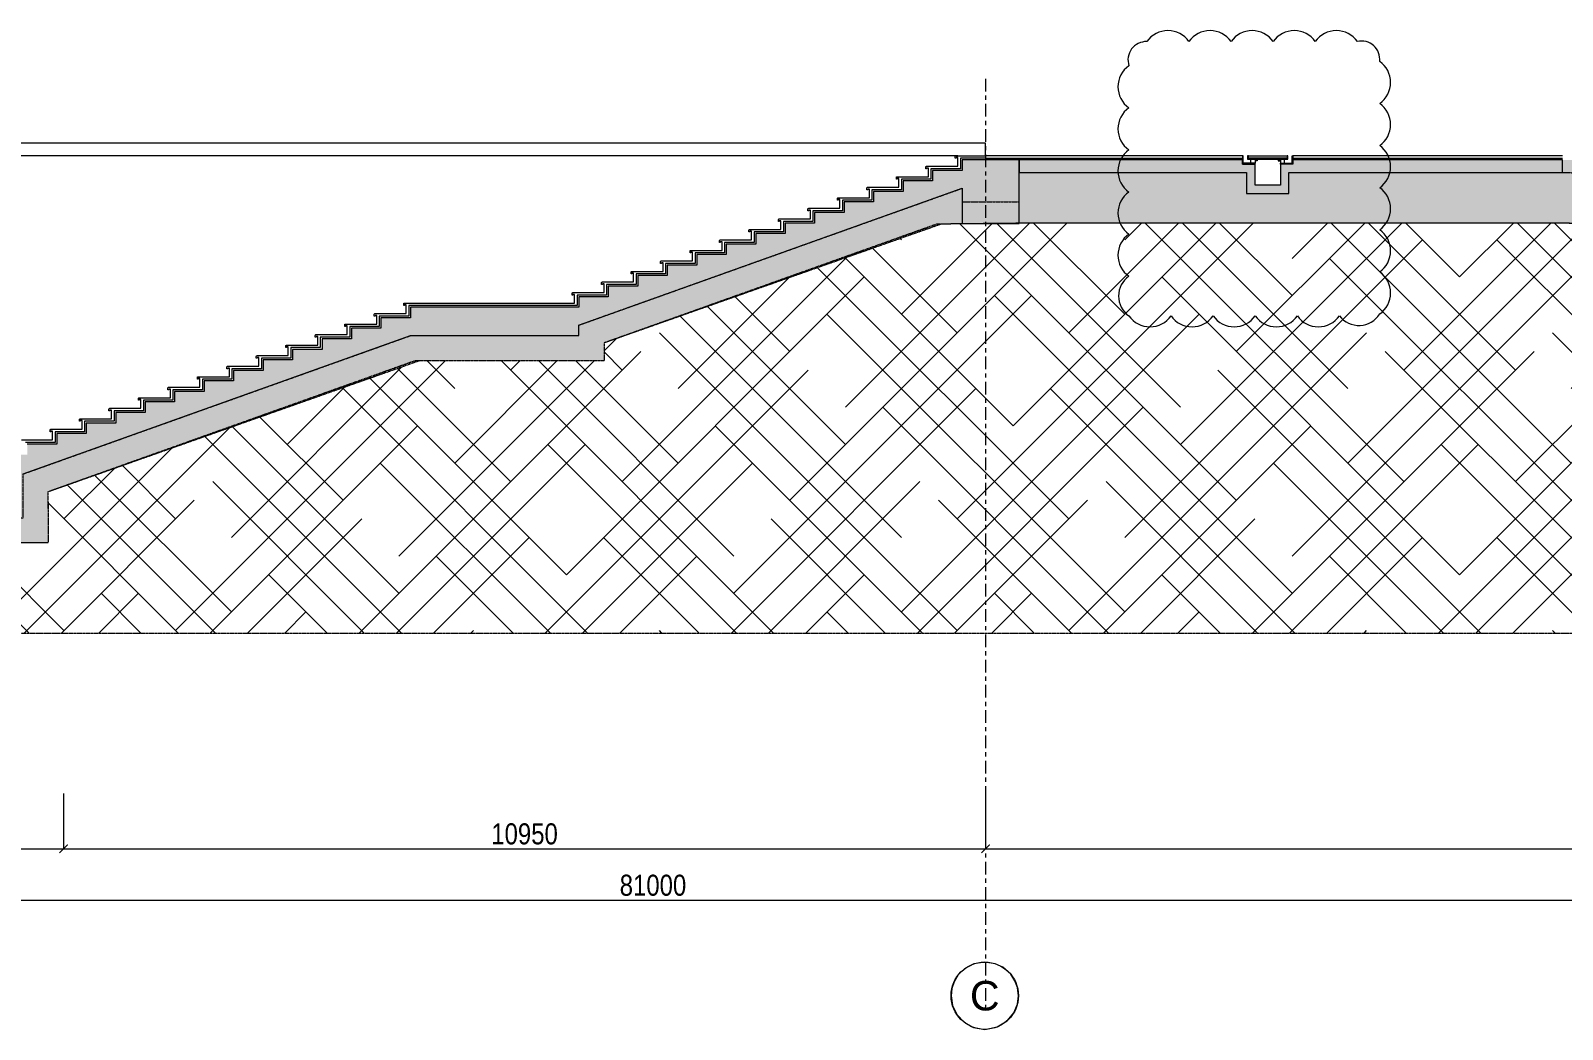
# Model space of a CAD drawing. Header units: millimetres. Extents: x 930469 to 1523124, y -120375 to 411163.
# Drawn here: x 1431028 to 1449217, y -17930 to -6069 of the extents above; entities that cross this region are included whole.
import ezdxf
from ezdxf.enums import TextEntityAlignment as Align

# ---------------------------------------------------------------- set-up
doc = ezdxf.new("R2010")
doc.units = ezdxf.units.MM
doc.set_wipeout_variables(frame=1)
doc.linetypes.add('CENTER', pattern=[3, 1.5, -0.5, 0.5, -0.5])
doc.layers.get('0').update_dxf_attribs({"color": 8, "lineweight": 0})
doc.layers.get('Defpoints').update_dxf_attribs({"color": 8, "lineweight": 0})
for name, color, linetype, lineweight in [('$1$KT-Hatch', 8, 'Continuous', 0), ('A-HATCH', 8, 'Continuous', 0), ('A-KY HIEU', 8, 'Continuous', 0), ('A-NET THAY', 8, 'Continuous', 0), ('A-THIET BI WC', 8, 'Continuous', 0), ('A-TRUC', 8, 'CENTER', 0), ('A1-DIM', 8, 'Continuous', 0), ('A1-HATCH', 8, 'Continuous', 0), ('A_COT VACH', 8, 'Continuous', 0), ('A_hoan thien', 8, 'Continuous', 0), ('xr', 8, 'Continuous', 0)]:
    doc.layers.add(name, color=color, linetype=linetype, lineweight=lineweight)
doc.styles.add('A1-arial', font='arial_1.ttf', dxfattribs={"width": 0.8})
doc.styles.add('uv-abc', font='uv-abc.shx', dxfattribs={"width": 0.85})
doc.dimstyles.new('CNC-Dim-100', dxfattribs={"dimscale": 0, "dimtxt": 250, "dimasz": 100, "dimexe": 1, "dimexo": 0, "dimgap": 50, "dimtad": 1, "dimdec": 0, "dimdsep": 46, "dimtxsty": 'uv-abc', "dimblk": 'ARCHTICK', "dimcen": 0.025, "dimdle": 100, "dimclrd": 1, "dimclre": 1, "dimclrt": 7, "dimadec": 0, "dimazin": 0, "dimtfac": 0.00072, "dimtdec": 0, "dimtix": 1, "dimtmove": 2, "dimatfit": 3, "dimfxl": 1, "dimtolj": 1, "dimarcsym": 0})

# ---------------------------------------------------------------- blocks, each defined once
blk = doc.blocks.new('Tag - Metric')
at = {"layer": 'xr'}
blk.add_lwpolyline([(0, 3.44), (-1.1, 3.26), (-2.06, 2.76), (-2.71, 2.12), (-3.13, 1.43), (-3.37, 0.73), (-3.44, 0), (-3.3, -0.99), (-2.83, -1.96), (-2.11, -2.72), (-1.16, -3.24), (0, -3.44), (1.28, -3.19), (2.29, -2.57), (2.96, -1.75), (3.33, -0.88), (3.44, 0), (3.34, 0.84), (3.08, 1.53), (2.65, 2.2), (1.84, 2.91), (1.07, 3.27), (0, 3.44)], close=True, dxfattribs=at)
blk.add_circle((0, 0), 3.44, dxfattribs=at)
at = {"layer": 'xr', "style": 'A1-arial', "flags": 8}
blk.add_attdef('1', text='', height=3, dxfattribs=at).set_placement((0, 0), align=Align.MIDDLE_CENTER)
blk = doc.blocks.new('_ArchTick')
at = {"const_width": 0.15}
blk.add_lwpolyline([(-0.5, -0.5), (0.5, 0.5)], dxfattribs=at)
blk = doc.blocks.new('*D32')
at = {"layer": 'A1-DIM', "ltscale": 3, "transparency": 16777216}
for p, q in [((1419768, -15131), (1419768, -15786)), ((1431418, -15130), (1431418, -15786)), ((1419668, -15785), (1431518, -15785))]:
    blk.add_line(p, q, dxfattribs=at)
at = {"layer": 'Defpoints', "ltscale": 3, "transparency": 16777216}
for p in [(1419768, -15131), (1431418, -15130), (1431418, -15785)]:
    blk.add_point(p, dxfattribs=at)
at = {"layer": 'A1-DIM', "ltscale": 3, "transparency": 16777216, "xscale": 100, "yscale": 100, "zscale": 100, "rotation": 180}
blk.add_blockref('_ArchTick', (1419768, -15785), dxfattribs=at)
at = {"layer": 'A1-DIM', "ltscale": 3, "transparency": 16777216, "xscale": 100, "yscale": 100, "zscale": 100}
blk.add_blockref('_ArchTick', (1431418, -15785), dxfattribs=at)
at = {"layer": 'A1-DIM', "ltscale": 3, "transparency": 16777216, "insert": (1425593, -15610), "char_height": 250, "attachment_point": 5, "style": 'uv-abc'}
blk.add_mtext('\\A1;11650', dxfattribs=at)
blk = doc.blocks.new('*D33')
at = {"layer": 'A1-DIM', "ltscale": 3, "transparency": 16777216}
for p, q in [((1431418, -15130), (1431418, -15786)), ((1442368, -15130), (1442368, -15786)), ((1431318, -15785), (1442468, -15785))]:
    blk.add_line(p, q, dxfattribs=at)
at = {"layer": 'Defpoints', "ltscale": 3, "transparency": 16777216}
for p in [(1431418, -15130), (1442368, -15130), (1442368, -15785)]:
    blk.add_point(p, dxfattribs=at)
at = {"layer": 'A1-DIM', "ltscale": 3, "transparency": 16777216, "xscale": 100, "yscale": 100, "zscale": 100, "rotation": 180}
blk.add_blockref('_ArchTick', (1431418, -15785), dxfattribs=at)
at = {"layer": 'A1-DIM', "ltscale": 3, "transparency": 16777216, "xscale": 100, "yscale": 100, "zscale": 100}
blk.add_blockref('_ArchTick', (1442368, -15785), dxfattribs=at)
at = {"layer": 'A1-DIM', "ltscale": 3, "transparency": 16777216, "insert": (1436893, -15610), "char_height": 250, "attachment_point": 5, "style": 'uv-abc'}
blk.add_mtext('\\A1;10950', dxfattribs=at)
blk = doc.blocks.new('*D34')
at = {"layer": 'A1-DIM', "ltscale": 3, "transparency": 16777216}
for p, q in [((1442368, -15130), (1442368, -15786)), ((1478918, -15130), (1478918, -15786)), ((1442268, -15785), (1479018, -15785))]:
    blk.add_line(p, q, dxfattribs=at)
at = {"layer": 'Defpoints', "ltscale": 3, "transparency": 16777216}
for p in [(1442368, -15130), (1478918, -15130), (1478918, -15785)]:
    blk.add_point(p, dxfattribs=at)
at = {"layer": 'A1-DIM', "ltscale": 3, "transparency": 16777216, "xscale": 100, "yscale": 100, "zscale": 100, "rotation": 180}
blk.add_blockref('_ArchTick', (1442368, -15785), dxfattribs=at)
at = {"layer": 'A1-DIM', "ltscale": 3, "transparency": 16777216, "xscale": 100, "yscale": 100, "zscale": 100}
blk.add_blockref('_ArchTick', (1478918, -15785), dxfattribs=at)
at = {"layer": 'A1-DIM', "ltscale": 3, "transparency": 16777216, "insert": (1460643, -15610), "char_height": 250, "attachment_point": 5, "style": 'uv-abc'}
blk.add_mtext('\\A1;36550', dxfattribs=at)
blk = doc.blocks.new('*D35')
at = {"layer": 'A1-DIM', "ltscale": 3, "transparency": 16777216}
for p, q in [((1397918, -15133), (1397918, -16396)), ((1478918, -15133), (1478918, -16396)), ((1397818, -16395), (1479018, -16395))]:
    blk.add_line(p, q, dxfattribs=at)
at = {"layer": 'Defpoints', "ltscale": 3, "transparency": 16777216}
for p in [(1397918, -15133), (1478918, -15133), (1478918, -16395)]:
    blk.add_point(p, dxfattribs=at)
at = {"layer": 'A1-DIM', "ltscale": 3, "transparency": 16777216, "xscale": 100, "yscale": 100, "zscale": 100, "rotation": 180}
blk.add_blockref('_ArchTick', (1397918, -16395), dxfattribs=at)
at = {"layer": 'A1-DIM', "ltscale": 3, "transparency": 16777216, "xscale": 100, "yscale": 100, "zscale": 100}
blk.add_blockref('_ArchTick', (1478918, -16395), dxfattribs=at)
at = {"layer": 'A1-DIM', "ltscale": 3, "transparency": 16777216, "insert": (1438418, -16220), "char_height": 250, "attachment_point": 5, "style": 'uv-abc'}
blk.add_mtext('\\A1;81000', dxfattribs=at)

msp = doc.modelspace()

# ---------------------------------------------------------------- hatches: boundary and pattern name
at = {"layer": '$1$KT-Hatch', "ltscale": 3}
h = msp.add_hatch(dxfattribs=at)
h.set_pattern_fill('HOUND', color=256, scale=5000, angle=45)
h.set_pattern_definition([(45, (382032.3, -39047.4), (662.91261, 1104.85435), [5000, -2500]), (135, (382032.3, -39047.4), (662.91261, -1104.85435), [5000, -2500])])
h.paths.add_polyline_path([(1480617.7, -8783.8), (1479387.7, -8783.8), (1463043.1, -8783.8), (1449201.7, -8354.3), (1443069.2, -8353.8), (1441841.2, -8366.4), (1437837.7, -9777.6), (1437837.7, -9991.2), (1435641.7, -9991.2), (1431233, -11547.2), (1431237.7, -12153.8), (1421597.7, -12153.8), (1421602.5, -11547.2), (1417193.8, -9991.2), (1414997.7, -9991.2), (1414997.7, -9727.6), (1410995.8, -8317.2), (1409767.1, -8317.2), (1406566.5, -8303.8), (1401787.1, -8283.8), (1396217.7, -8283.8), (1396217.7, -13223), (1480617.7, -13223)])
at = {"layer": 'A-HATCH', "ltscale": 3}
h = msp.add_hatch(dxfattribs=at)
h.set_pattern_fill('CHAU-01', color=256, scale=40, pattern_type=2)
h.set_pattern_definition([(50, (382032.3, -48053.48), (286.904073, -25.100854), [30, -330]), (355, (382032.3, -48053.48), (-55.50053, 300.87685), [24, -264]), (100.4514, (382056.2, -48055.57), (231.40375, 275.77582), [25.496076, -280.456845]), (46.1842, (382032.3, -47973.48), (426.89642, -66.2076), [45, -495]), (96.6356, (382067.87, -47979), (373.86508, 389.64715), [38.24412, -420.6852]), (351.1842, (382032.3, -47973.48), (373.86478, 389.64744), [36, -396]), (21, (382072.3, -47993.48), (238.76282, -161.047556), [30, -330]), (326, (382072.3, -47993.48), (97.32613, 290.06002), [24, -264]), (71.4514, (382092.2, -48006.9), (336.08905, 129.0122), [25.496076, -280.456845]), (37.5, (382032.3, -48053.48), (4.863942, 133.157542), [0, -260.8, 0, -268, 0, -265]), (7.5, (382032.3, -48053.48), (105.227815, 157.764685), [0, -152.8, 0, -254.8, 0, -101]), (327.5, (381943.1, -48053.48), (213.528974, -9.021949), [0, -100, 0, -312, 0, -414]), (317.5, (381903.1, -48053.48), (233.274468, 40.041993), [0, -130, 0, -207.2, 0, -294]), (45, (382032.3, -48053.48), (-120.208153, 120.208153), []), (45, (382032.3, -48004.48), (-120.208153, 120.208153), [])])
h.paths.add_polyline_path([(1427537.7, -11353.8), (1427537.7, -11228.8), (1425297.7, -11228.8), (1425297.7, -11353.8), (1425457.7, -11653.8), (1424867.7, -11653.8), (1424867.7, -11353.8), (1422447.7, -11353.8), (1422447.7, -11653.8), (1422197.7, -11653.8), (1422197.7, -11303.8), (1422097.7, -11303.8), (1422097.7, -11103.8), (1421847.7, -11103.8), (1421847.7, -10978.8), (1421497.7, -10978.8), (1421497.7, -10853.8), (1421147.7, -10853.8), (1421147.7, -10728.8), (1420797.7, -10728.8), (1420797.7, -10603.8), (1420447.7, -10603.8), (1420447.7, -10478.8), (1420097.7, -10478.8), (1420097.7, -10353.8), (1419747.7, -10353.8), (1419747.7, -10228.8), (1419397.7, -10228.8), (1419397.7, -10103.8), (1419047.7, -10103.8), (1419047.7, -9978.8), (1418697.7, -9978.8), (1418697.7, -9853.8), (1418347.7, -9853.8), (1418347.7, -9728.8), (1417997.7, -9728.8), (1417997.7, -9603.8), (1417647.7, -9603.8), (1417647.7, -9478.8), (1417297.7, -9478.8), (1417297.7, -9353.8), (1415297.7, -9353.8), (1415297.7, -9228.8), (1414947.7, -9228.8), (1414947.7, -9103.8), (1414597.7, -9103.8), (1414597.7, -8978.8), (1414247.7, -8978.8), (1414247.7, -8853.8), (1413897.7, -8853.8), (1413897.7, -8728.8), (1413547.7, -8728.8), (1413547.7, -8603.8), (1413197.7, -8603.8), (1413197.7, -8478.8), (1412847.7, -8478.8), (1412847.7, -8353.8), (1412497.7, -8353.8), (1412497.7, -8228.8), (1412147.7, -8228.8), (1412147.7, -8103.8), (1411797.7, -8103.8), (1411797.7, -7978.8), (1411447.7, -7978.8), (1411447.7, -7853.8), (1411097.7, -7853.8), (1411097.7, -7728.8), (1410747.7, -7728.8), (1410747.7, -7603.8), (1410467.7, -7603.8), (1410267.7, -7603.8), (1410067.7, -7603.8), (1410067.7, -8317.2), (1410747.7, -8317.2), (1410747.7, -7941.2), (1415297.7, -9566.2), (1415297.7, -9691.2), (1417297.7, -9691.2), (1421897.7, -11334.1), (1421897.7, -11853.8), (1426417.7, -11853.8), (1430937.7, -11853.8), (1430937.7, -11334.1), (1435537.7, -9691.2), (1437537.7, -9691.2), (1437537.7, -9566.2), (1442087.7, -7941.2), (1442087.7, -8360.4), (1442767.7, -8360.4), (1442767.7, -7603.8), (1442567.7, -7603.8), (1442367.7, -7603.8), (1442087.7, -7603.8), (1442087.7, -7728.8), (1441737.7, -7728.8), (1441737.7, -7853.8), (1441387.7, -7853.8), (1441387.7, -7978.8), (1441037.7, -7978.8), (1441037.7, -8103.8), (1440687.7, -8103.8), (1440687.7, -8228.8), (1440337.7, -8228.8), (1440337.7, -8353.8), (1439987.7, -8353.8), (1439987.7, -8478.8), (1439637.7, -8478.8), (1439637.7, -8603.8), (1439287.7, -8603.8), (1439287.7, -8728.8), (1438937.7, -8728.8), (1438937.7, -8853.8), (1438587.7, -8853.8), (1438587.7, -8978.8), (1438237.7, -8978.8), (1438237.7, -9103.8), (1437887.7, -9103.8), (1437887.7, -9228.8), (1437537.7, -9228.8), (1437537.7, -9353.8), (1435537.7, -9353.8), (1435537.7, -9478.8), (1435187.7, -9478.8), (1435187.7, -9603.8), (1434837.7, -9603.8), (1434837.7, -9728.8), (1434487.7, -9728.8), (1434487.7, -9853.8), (1434137.7, -9853.8), (1434137.7, -9978.8), (1433787.7, -9978.8), (1433787.7, -10103.8), (1433437.7, -10103.8), (1433437.7, -10228.8), (1433087.7, -10228.8), (1433087.7, -10353.8), (1432737.7, -10353.8), (1432737.7, -10478.8), (1432387.7, -10478.8), (1432387.7, -10603.8), (1432037.7, -10603.8), (1432037.7, -10728.8), (1431687.7, -10728.8), (1431687.7, -10853.8), (1431337.7, -10853.8), (1431337.7, -10978.8), (1430987.7, -10978.8), (1430987.7, -11103.8), (1430737.7, -11103.8), (1430737.7, -11303.8), (1430637.7, -11303.8), (1430637.7, -11653.8), (1430387.7, -11653.8), (1430387.7, -11353.8), (1427967.7, -11353.8), (1427967.7, -11653.8), (1427377.7, -11653.8)])
h = msp.add_hatch(dxfattribs=at)
h.set_pattern_fill('DOTS', color=256, scale=1000)
h.set_pattern_definition([(0, (382032.295, -39047.4), (31.25, 62.5), [0, -62.5])])
h.paths.add_polyline_path([(1480617.7, -8783.8), (1479387.7, -8783.8), (1463047.7, -8783.8), (1449206.4, -8354.3), (1443067.7, -8353.8), (1441787.7, -8366.9), (1437837.7, -9777.6), (1437837.7, -9991.2), (1435589.7, -9991.2), (1431233, -11547.2), (1431235.8, -12151.5), (1421599.3, -12148.7), (1421602.5, -11547.2), (1417245.8, -9991.2), (1414997.7, -9991.2), (1414997.7, -9727.6), (1411047.7, -8317.2), (1409767.7, -8317.2), (1406567.7, -8303.8), (1401787.7, -8283.8), (1396217.7, -8283.8), (1396217.7, -7903.8), (1397917.7, -7903.8), (1397917.7, -8063.8), (1397747.7, -8063.8), (1397747.7, -8163.8), (1398337.7, -8163.8), (1398337.7, -8063.8), (1398187.7, -8063.8), (1398187.7, -7703.8), (1398747.7, -7703.8), (1398747.7, -7883.8), (1398647.7, -7883.8), (1398647.7, -7983.8), (1401487.7, -7983.8), (1401487.7, -7883.8), (1401387.7, -7883.8), (1401387.7, -7753.8), (1406867.7, -7753.8), (1406867.7, -8003.8), (1407367.7, -8003.8), (1407367.7, -7753.8), (1410067.7, -7753.8), (1410067.7, -8103.8), (1410747.7, -8103.8), (1410747.7, -7941.2), (1415297.7, -9566.2), (1415297.7, -9691.2), (1417297.7, -9691.2), (1421897.7, -11334.1), (1421897.7, -11853.8), (1430937.7, -11853.8), (1430937.7, -11334.1), (1435537.7, -9691.2), (1437537.7, -9691.2), (1437537.7, -9566.2), (1442087.7, -7941.2), (1442087.7, -8103.8), (1442767.7, -8103.8), (1442767.7, -7753.8), (1445467.7, -7753.8), (1445467.7, -8003.8), (1445967.7, -8003.8), (1445967.7, -7753.8), (1449216.5, -7753.8), (1463446.9, -7993.4), (1463447.7, -8103.8), (1463347.7, -8103.8), (1463347.7, -8186.8), (1473867.7, -8183.8), (1473867.7, -8303.8), (1473767.7, -8303.8), (1473767.7, -8403.8), (1474187.7, -8403.8), (1474187.7, -8303.8), (1474087.7, -8303.8), (1474087.7, -8123.8), (1475447.7, -8123.8), (1475447.7, -8213.8), (1475447.7, -8303.8), (1475347.7, -8303.8), (1475347.7, -8403.8), (1478187.7, -8403.8), (1478187.7, -8383.8), (1478087.7, -8383.8), (1478087.7, -8203.8), (1478647.7, -8203.8), (1478647.7, -8563.8), (1478497.7, -8563.8), (1478497.7, -8663.8), (1479087.7, -8663.8), (1479087.7, -8563.8), (1478917.7, -8563.8), (1478917.7, -8403.8), (1480617.7, -8403.8)])
at = {"layer": 'A1-HATCH', "ltscale": 3}
h = msp.add_hatch(dxfattribs=at)
h.set_pattern_fill('AR-CONC', color=256, scale=20)
h.set_pattern_definition([(50, (382032.3, -39047.4), (143.452037, -12.550427), [15, -165]), (355, (382032.3, -39047.4), (-27.750267, 150.438427), [12, -132]), (100.4514, (382044.25, -39048.45), (115.701876, 137.887908), [12.748038, -140.228422]), (46.1842, (382032.3, -39007.4), (213.44821, -33.103803), [22.5, -247.5]), (96.6356, (382050.08, -39010.16), (186.93254, 194.823574), [19.122058, -210.3426]), (351.1842, (382032.3, -39007.4), (186.93239, 194.82372), [18, -198]), (21, (382052.3, -39017.4), (119.38141, -80.523778), [15, -165]), (326, (382052.3, -39017.4), (48.663066, 145.03001), [12, -132]), (71.4514, (382062.24, -39024.11), (168.044526, 64.5061), [12.748038, -140.228422]), (37.5, (382032.295, -39047.4), (2.431971, 66.5787708), [0, -130.4, 0, -134, 0, -132.5]), (7.5, (382032.295, -39047.4), (52.6139075, 78.8823424), [0, -76.4, 0, -127.4, 0, -50.5]), (327.5, (381987.695, -39047.4), (106.7644872, -4.5109743), [0, -50, 0, -156, 0, -207]), (317.5, (381967.695, -39047.4), (116.637234, 20.0209965), [0, -65, 0, -103.6, 0, -147])])
h.paths.add_polyline_path([(1449216.5, -7603.8), (1446017.7, -7603.8), (1446017.7, -7653.8), (1445867.7, -7653.8), (1445867.7, -7903.8), (1445567.7, -7903.8), (1445567.7, -7653.8), (1445417.7, -7653.8), (1445417.7, -7603.8), (1442767.7, -7603.8), (1442767.7, -7753.8), (1445467.7, -7753.8), (1445467.7, -8003.8), (1445967.7, -8003.8), (1445967.7, -7753.8), (1449216.5, -7753.8)])
h = msp.add_hatch(dxfattribs=at)
h.set_pattern_fill('AR-CONC', color=256, scale=20)
h.set_pattern_definition([(50, (388492.08, -38125.32), (143.452037, -12.550427), [15, -165]), (355, (388492.08, -38125.32), (-27.750267, 150.438427), [12, -132]), (100.4514, (388504.03, -38126.36), (115.701876, 137.887908), [12.748038, -140.228422]), (46.1842, (388492.08, -38085.32), (213.44821, -33.103803), [22.5, -247.5]), (96.6356, (388509.87, -38088.07), (186.93254, 194.823574), [19.122058, -210.3426]), (351.1842, (388492.08, -38085.32), (186.93239, 194.82372), [18, -198]), (21, (388512.08, -38095.32), (119.38141, -80.523778), [15, -165]), (326, (388512.08, -38095.32), (48.663066, 145.03001), [12, -132]), (71.4514, (388522.03, -38102.03), (168.044526, 64.5061), [12.748038, -140.228422]), (37.5, (388492.08, -38125.316), (2.431971, 66.5787708), [0, -130.4, 0, -134, 0, -132.5]), (7.5, (388492.08, -38125.316), (52.6139075, 78.8823424), [0, -76.4, 0, -127.4, 0, -50.5]), (327.5, (388447.48, -38125.316), (106.7644872, -4.5109743), [0, -50, 0, -156, 0, -207]), (317.5, (388427.48, -38125.32), (116.637234, 20.0209965), [0, -65, 0, -103.6, 0, -147])])
h.paths.add_polyline_path([(1449216.5, -7603.8), (1463517.7, -7844.6), (1463446.9, -7993.4), (1449216.5, -7753.8)])

# ---------------------------------------------------------------- linework, layer by layer
at = {"layer": 'A-NET THAY', "ltscale": 3}
for points in [[(1442367.7, -7553.8), (1442367.7, -7403.8), (1410467.7, -7403.8), (1410467.7, -7553.8)], [(1442037.7, -7553.8), (1410797.7, -7553.8)], [(1445567.7, -7593.8), (1445867.7, -7593.8)]]:
    msp.add_lwpolyline(points, dxfattribs=at)
at = {"layer": 'A-THIET BI WC', "ltscale": 3}
for points in [[(1445417.7, -7553.8), (1445417.7, -7653.8), (1445567.7, -7653.8), (1445567.7, -7643.8), (1445427.7, -7643.8), (1445427.7, -7553.8)], [(1445567.7, -7643.8), (1445517.7, -7643.8), (1445517.7, -7593.8), (1445567.7, -7593.8)], [(1445572.7, -7593.8), (1445592.7, -7593.8), (1445592.7, -7613.8), (1445572.7, -7613.8)], [(1445862.7, -7593.8), (1445842.7, -7593.8), (1445842.7, -7613.8), (1445862.7, -7613.8)], [(1446017.7, -7553.8), (1446017.7, -7653.8), (1445867.7, -7653.8), (1445867.7, -7643.8), (1446007.7, -7643.8), (1446007.7, -7553.8)], [(1445867.7, -7593.8), (1445957.7, -7593.8), (1445957.7, -7553.8), (1445947.7, -7553.8), (1445947.7, -7583.8), (1445867.7, -7583.8)], [(1445867.7, -7643.8), (1445917.7, -7643.8), (1445917.7, -7593.8), (1445867.7, -7593.8)]]:
    msp.add_lwpolyline(points, close=True, dxfattribs=at)
msp.add_lwpolyline([(1445567.7, -7583.8), (1445487.7, -7583.8), (1445487.7, -7553.8), (1445477.7, -7553.8), (1445477.7, -7593.8), (1445567.7, -7593.8), (1445567.7, -7583.8)], dxfattribs=at)
at = {"layer": 'A-TRUC', "ltscale": 3}
for points in [[(1410067.7, -8103.8), (1410747.7, -8103.8), (1410747.7, -7941.2), (1415297.7, -9566.2), (1415297.7, -9691.2), (1417297.7, -9691.2), (1421897.7, -11334.1), (1421897.7, -11853.8), (1430937.7, -11853.8), (1430937.7, -11334.1), (1435537.7, -9691.2), (1437537.7, -9691.2), (1437537.7, -9566.2), (1442087.7, -7941.2), (1442087.7, -8103.8), (1442767.7, -8103.8), (1442767.7, -7753.8), (1445467.7, -7753.8), (1445467.7, -8003.8), (1445967.7, -8003.8), (1445967.7, -7753.8), (1449216.5, -7753.8), (1463446.9, -7993.4)], [(1463047.7, -8783.8), (1449206.4, -8354.3), (1443067.7, -8353.8), (1441787.7, -8366.9), (1437837.7, -9777.6), (1437837.7, -9991.2), (1435589.7, -9991.2), (1431233, -11547.2), (1431235.8, -12151.5), (1421599.3, -12148.7), (1421602.5, -11547.2), (1417245.8, -9991.2), (1414997.7, -9991.2), (1414997.7, -9727.6), (1411047.7, -8317.2), (1409767.7, -8317.2)]]:
    msp.add_lwpolyline(points, dxfattribs=at)
msp.add_lwpolyline([(1480617.7, -8783.8), (1479387.7, -8783.8), (1463043.1, -8783.8), (1449201.7, -8354.3), (1443069.2, -8353.8), (1441841.2, -8366.4), (1437837.7, -9777.6), (1437837.7, -9991.2), (1435641.7, -9991.2), (1431233, -11547.2), (1431237.7, -12153.8), (1421597.7, -12153.8), (1421602.5, -11547.2), (1417193.8, -9991.2), (1414997.7, -9991.2), (1414997.7, -9727.6), (1410995.8, -8317.2), (1409767.1, -8317.2), (1406566.5, -8303.8), (1401787.1, -8283.8), (1396217.7, -8283.8), (1396217.7, -13223), (1480617.7, -13223)], close=True, dxfattribs=at)
at = {"layer": 'A_COT VACH', "ltscale": 3}
msp.add_lwpolyline([(1430937.7, -11334.1), (1435537.7, -9691.2), (1437537.7, -9691.2), (1437537.7, -9566.2), (1442087.7, -7941.2), (1442087.7, -8360.4), (1442767.7, -8360.4), (1442767.7, -7603.8), (1442567.7, -7603.8), (1442367.7, -7603.8), (1442087.7, -7603.8), (1442087.7, -7728.8), (1441737.7, -7728.8), (1441737.7, -7853.8), (1441387.7, -7853.8), (1441387.7, -7978.8), (1441037.7, -7978.8), (1441037.7, -8103.8), (1440687.7, -8103.8), (1440687.7, -8228.8), (1440337.7, -8228.8), (1440337.7, -8353.8), (1439987.7, -8353.8), (1439987.7, -8478.8), (1439637.7, -8478.8), (1439637.7, -8603.8), (1439287.7, -8603.8), (1439287.7, -8728.8), (1438937.7, -8728.8), (1438937.7, -8853.8), (1438587.7, -8853.8), (1438587.7, -8978.8), (1438237.7, -8978.8), (1438237.7, -9103.8), (1437887.7, -9103.8), (1437887.7, -9228.8), (1437537.7, -9228.8), (1437537.7, -9353.8), (1435537.7, -9353.8), (1435537.7, -9478.8), (1435187.7, -9478.8), (1435187.7, -9603.8), (1434837.7, -9603.8), (1434837.7, -9728.8), (1434487.7, -9728.8), (1434487.7, -9853.8), (1434137.7, -9853.8), (1434137.7, -9978.8), (1433787.7, -9978.8), (1433787.7, -10103.8), (1433437.7, -10103.8), (1433437.7, -10228.8), (1433087.7, -10228.8), (1433087.7, -10353.8), (1432737.7, -10353.8), (1432737.7, -10478.8), (1432387.7, -10478.8), (1432387.7, -10603.8), (1432037.7, -10603.8), (1432037.7, -10728.8), (1431687.7, -10728.8), (1431687.7, -10853.8), (1431337.7, -10853.8), (1431337.7, -10978.8), (1430987.7, -10978.8)], dxfattribs=at)
msp.add_lwpolyline([(1449216.5, -7603.8), (1446017.7, -7603.8), (1446017.7, -7653.8), (1445867.7, -7653.8), (1445867.7, -7903.8), (1445567.7, -7903.8), (1445567.7, -7653.8), (1445417.7, -7653.8), (1445417.7, -7603.8), (1442767.7, -7603.8), (1442767.7, -7753.8), (1445467.7, -7753.8), (1445467.7, -8003.8), (1445967.7, -8003.8), (1445967.7, -7753.8), (1449216.5, -7753.8)], close=True, dxfattribs=at)
at = {"layer": 'A_hoan thien', "ltscale": 3}
for points in [[(1431637.7, -10700.8), (1431617.7, -10700.8), (1431617.7, -10708.8), (1431607.7, -10708.8), (1431607.7, -10688.8, -0.4142136), (1431617.7, -10678.8), (1431987.7, -10678.8), (1431987.7, -10575.8), (1431967.7, -10575.8), (1431967.7, -10583.8), (1431957.7, -10583.8), (1431957.7, -10563.8, -0.4142136), (1431967.7, -10553.8), (1432337.7, -10553.8), (1432337.7, -10450.8), (1432317.7, -10450.8), (1432317.7, -10458.8), (1432307.7, -10458.8), (1432307.7, -10438.8, -0.4142136), (1432317.7, -10428.8), (1432687.7, -10428.8), (1432687.7, -10325.8), (1432667.7, -10325.8), (1432667.7, -10333.8), (1432657.7, -10333.8), (1432657.7, -10313.8, -0.4142136), (1432667.7, -10303.8), (1433037.7, -10303.8), (1433037.7, -10200.8), (1433017.7, -10200.8), (1433017.7, -10208.8), (1433007.7, -10208.8), (1433007.7, -10188.8, -0.4142136), (1433017.7, -10178.8), (1433387.7, -10178.8), (1433387.7, -10075.8), (1433367.7, -10075.8), (1433367.7, -10083.8), (1433357.7, -10083.8), (1433357.7, -10063.8, -0.4142136), (1433367.7, -10053.8), (1433737.7, -10053.8), (1433737.7, -9950.8), (1433717.7, -9950.8), (1433717.7, -9958.8), (1433707.7, -9958.8), (1433707.7, -9938.8, -0.4142136), (1433717.7, -9928.8), (1434087.7, -9928.8), (1434087.7, -9825.8), (1434067.7, -9825.8), (1434067.7, -9833.8), (1434057.7, -9833.8), (1434057.7, -9813.8, -0.4142136), (1434067.7, -9803.8), (1434437.7, -9803.8), (1434437.7, -9700.8), (1434417.7, -9700.8), (1434417.7, -9708.8), (1434407.7, -9708.8), (1434407.7, -9688.8, -0.4142136), (1434417.7, -9678.8), (1434787.7, -9678.8), (1434787.7, -9575.8), (1434767.7, -9575.8), (1434767.7, -9583.8), (1434757.7, -9583.8), (1434757.7, -9563.8, -0.4142136), (1434767.7, -9553.8), (1435137.7, -9553.8), (1435137.7, -9450.8), (1435117.7, -9450.8), (1435117.7, -9458.8), (1435107.7, -9458.8), (1435107.7, -9438.8, -0.4142136), (1435117.7, -9428.8), (1435487.7, -9428.8), (1435487.7, -9325.8), (1435467.7, -9325.8), (1435467.7, -9333.8), (1435457.7, -9333.8), (1435457.7, -9313.8, -0.4142136), (1435467.7, -9303.8), (1437487.7, -9303.8), (1437487.7, -9200.8), (1437467.7, -9200.8), (1437467.7, -9208.8), (1437457.7, -9208.8), (1437457.7, -9188.8, -0.4142136), (1437467.7, -9178.8), (1437837.7, -9178.8), (1437837.7, -9075.8), (1437817.7, -9075.8), (1437817.7, -9083.8), (1437807.7, -9083.8), (1437807.7, -9063.8, -0.4142136), (1437817.7, -9053.8), (1438187.7, -9053.8), (1438187.7, -8950.8), (1438167.7, -8950.8), (1438167.7, -8958.8), (1438157.7, -8958.8), (1438157.7, -8938.8, -0.4142136), (1438167.7, -8928.8), (1438537.7, -8928.8), (1438537.7, -8825.8), (1438517.7, -8825.8), (1438517.7, -8833.8), (1438507.7, -8833.8), (1438507.7, -8813.8, -0.4142136), (1438517.7, -8803.8), (1438887.7, -8803.8), (1438887.7, -8700.8), (1438867.7, -8700.8), (1438867.7, -8708.8), (1438857.7, -8708.8), (1438857.7, -8688.8, -0.4142136), (1438867.7, -8678.8), (1439237.7, -8678.8), (1439237.7, -8575.8), (1439217.7, -8575.8), (1439217.7, -8583.8), (1439207.7, -8583.8), (1439207.7, -8563.8, -0.4142136), (1439217.7, -8553.8), (1439587.7, -8553.8), (1439587.7, -8450.8), (1439567.7, -8450.8), (1439567.7, -8458.8), (1439557.7, -8458.8), (1439557.7, -8438.8, -0.4142136), (1439567.7, -8428.8), (1439937.7, -8428.8), (1439937.7, -8325.8), (1439917.7, -8325.8), (1439917.7, -8333.8), (1439907.7, -8333.8), (1439907.7, -8313.8, -0.4142136), (1439917.7, -8303.8), (1440287.7, -8303.8), (1440287.7, -8200.8), (1440267.7, -8200.8), (1440267.7, -8208.8), (1440257.7, -8208.8), (1440257.7, -8188.8, -0.4142136), (1440267.7, -8178.8), (1440637.7, -8178.8), (1440637.7, -8075.8), (1440617.7, -8075.8), (1440617.7, -8083.8), (1440607.7, -8083.8), (1440607.7, -8063.8, -0.4142136), (1440617.7, -8053.8), (1440987.7, -8053.8), (1440987.7, -7950.8), (1440967.7, -7950.8), (1440967.7, -7958.8), (1440957.7, -7958.8), (1440957.7, -7938.8, -0.4142136), (1440967.7, -7928.8), (1441337.7, -7928.8), (1441337.7, -7825.8), (1441317.7, -7825.8), (1441317.7, -7833.8), (1441307.7, -7833.8), (1441307.7, -7813.8, -0.4142136), (1441317.7, -7803.8), (1441687.7, -7803.8), (1441687.7, -7700.8), (1441667.7, -7700.8), (1441667.7, -7708.8), (1441657.7, -7708.8), (1441657.7, -7688.8, -0.4142136), (1441667.7, -7678.8), (1442037.7, -7678.8), (1442037.7, -7575.8), (1442017.7, -7575.8), (1442017.7, -7583.8), (1442007.7, -7583.8), (1442007.7, -7563.8, -0.4142136), (1442017.7, -7553.8), (1442367.7, -7553.8), (1442367.7, -7583.8), (1442067.7, -7583.8), (1442067.7, -7708.8), (1441717.7, -7708.8), (1441717.7, -7833.8), (1441367.7, -7833.8), (1441367.7, -7958.8), (1441017.7, -7958.8), (1441017.7, -8083.8), (1440667.7, -8083.8), (1440667.7, -8208.8), (1440317.7, -8208.8), (1440317.7, -8333.8), (1439967.7, -8333.8), (1439967.7, -8458.8), (1439617.7, -8458.8), (1439617.7, -8583.8), (1439267.7, -8583.8), (1439267.7, -8708.8), (1438917.7, -8708.8), (1438917.7, -8833.8), (1438567.7, -8833.8), (1438567.7, -8958.8), (1438217.7, -8958.8), (1438217.7, -9083.8), (1437867.7, -9083.8), (1437867.7, -9208.8), (1437517.7, -9208.8), (1437517.7, -9333.8), (1435517.7, -9333.8), (1435517.7, -9458.8), (1435167.7, -9458.8), (1435167.7, -9583.8), (1434817.7, -9583.8), (1434817.7, -9708.8), (1434467.7, -9708.8), (1434467.7, -9833.8), (1434117.7, -9833.8), (1434117.7, -9958.8), (1433767.7, -9958.8), (1433767.7, -10083.8), (1433417.7, -10083.8), (1433417.7, -10208.8), (1433067.7, -10208.8), (1433067.7, -10333.8), (1432717.7, -10333.8), (1432717.7, -10458.8), (1432367.7, -10458.8), (1432367.7, -10583.8), (1432017.7, -10583.8), (1432017.7, -10708.8), (1431667.7, -10708.8), (1431667.7, -10833.8), (1431317.7, -10833.8), (1431317.7, -10958.8), (1430967.7, -10958.8)], [(1430917.7, -10928.8), (1431287.7, -10928.8), (1431287.7, -10825.8), (1431267.7, -10825.8), (1431267.7, -10833.8), (1431257.7, -10833.8), (1431257.7, -10813.8, -0.4142136), (1431267.7, -10803.8), (1431637.7, -10803.8), (1431637.7, -10700.8)]]:
    msp.add_lwpolyline(points, format="xyb", dxfattribs=at)
for points in [[(1445417.7, -7553.8), (1442367.7, -7553.8), (1442367.7, -7583.8), (1445417.7, -7583.8)], [(1449217.7, -7553.8), (1446017.7, -7553.8)], [(1446017.7, -7583.8), (1449217.7, -7583.8)]]:
    msp.add_lwpolyline(points, dxfattribs=at)
msp.add_lwpolyline([(1445947.7, -7583.8), (1445487.7, -7583.8), (1445487.7, -7553.8), (1445947.7, -7553.8)], close=True, dxfattribs=at)
at = {"layer": 'Defpoints'}
msp.add_lwpolyline([(1444069.5, -9456.4, 0.5205671), (1444569.5, -9456.4, 0.5205671), (1445069.5, -9456.4, 0.5205671), (1445569.5, -9456.4, 0.5205671), (1446069.5, -9456.4, 0.5205671), (1446569.5, -9456.4, 0.5205671), (1447047.2, -9434.1, 0.5205671), (1447047.2, -8934.1, 0.5205671), (1447047.2, -8434.1, 0.5205671), (1447047.2, -7934.1, 0.5205671), (1447047.2, -7434.1, 0.5205671), (1447047.2, -6934.1, 0.5205671), (1447047.2, -6434.1, 0.5205671), (1446782.6, -6198.8, 0.5205671), (1446282.6, -6198.8, 0.5205671), (1445782.6, -6198.8, 0.5205671), (1445282.6, -6198.8, 0.5205671), (1444782.6, -6198.8, 0.5205671), (1444282.6, -6198.8, 0.5205671), (1444069.5, -6485.6, 0.5205671), (1444069.5, -6985.6, 0.5205671), (1444069.5, -7485.6, 0.5205671), (1444069.5, -7985.6, 0.5205671), (1444069.5, -8485.6, 0.5205671), (1444069.5, -8985.6, 0.5205671)], format="xyb", close=True, dxfattribs=at)

# ---------------------------------------------------------------- block references
at = {"layer": 'A-KY HIEU'}
ref = msp.add_blockref('Tag - Metric', (1442357.7, -17530.4), dxfattribs=dict(at, xscale=116.1839529996136, yscale=116.1839529996136, zscale=116.1839529996136))
ref.add_attrib('DETAIL#', 'C', dxfattribs={"layer": '0', "height": 350, "style": 'A1-arial'}).set_placement((1442357.7, -17530.4), align=Align.MIDDLE_CENTER)

# ---------------------------------------------------------------- dimensions: what is measured, and where the dimension line sits
at = {"layer": 'A1-DIM', "ltscale": 3}
for base, p1, p2, picture, middle in [((1478917.7, -16394.9), (1397917.7, -15133.3), (1478917.7, -15133.3), '*D35', (1438417.7, -16219.9)), ((1431417.7, -15785.1), (1419767.7, -15130.8), (1431417.7, -15129.6), '*D32', (1425592.7, -15610.1)), ((1442367.7, -15785.1), (1431417.7, -15129.6), (1442367.7, -15129.6), '*D33', (1436892.7, -15610.1)), ((1478917.7, -15785.1), (1442367.7, -15129.6), (1478917.7, -15129.6), '*D34', (1460642.7, -15610.1))]:
    dim = msp.add_linear_dim(base=base, p1=p1, p2=p2, dimstyle='CNC-Dim-100', override={"dimscale": 1}, dxfattribs=at)
    dim.commit()
    dim.dimension.update_dxf_attribs({"geometry": picture, "text_midpoint": middle})

# ---------------------------------------------------------------- next in the draw order: linework, layer by layer
at = {"layer": 'A-TRUC', "ltscale": 100}
msp.add_lwpolyline([(1442367.7, -6640), (1442367.7, -17678.4)], dxfattribs=at)

doc.saveas('drawing.dxf')
